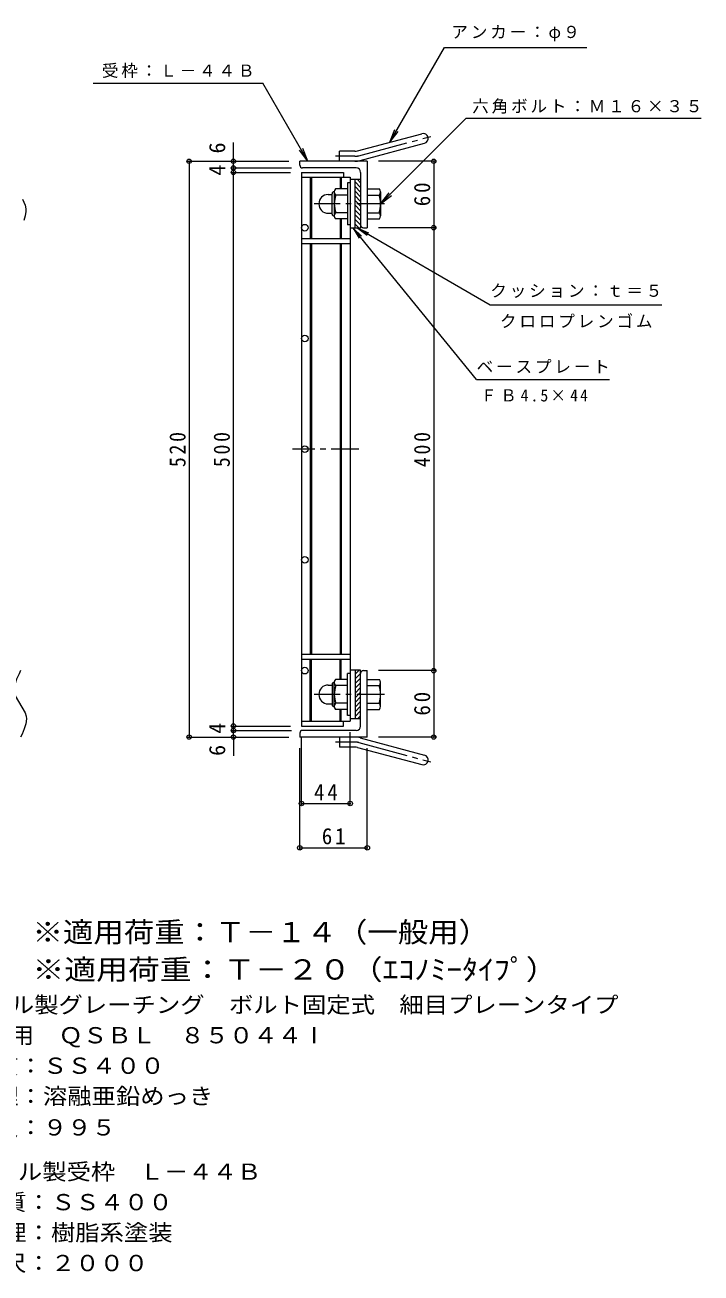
# Model space of a CAD drawing. Units: millimetres at full size, sheet at 1:5. Extents: x -903 to 930, y -691 to 665.
# Drawn here: x 319 to 930, y -564 to 563 of the extents above; entities that cross this region are included whole.
import ezdxf
from ezdxf.enums import TextEntityAlignment as Align

# ---------------------------------------------------------------- set-up
doc = ezdxf.new("R2010")
doc.units = ezdxf.units.MM
doc.header["$LTSCALE"] = 5
doc.header["$PDMODE"] = 32
doc.header["$PDSIZE"] = 4
doc.linetypes.add('CHAIN1', pattern=[8, 5, -1, 1, -1])
doc.linetypes.add('CHAIN2', pattern=[12, 9, -1, 1, -1])
for name, color, linetype, lineweight in [('E-1', 2, 'Continuous', 9), ('E-2', 3, 'Continuous', 9), ('E-4', 7, 'Continuous', 9), ('E-5', 7, 'Continuous', 9), ('F-5_F-5ﾚｲﾔ', 2, 'Continuous', 9)]:
    doc.layers.add(name, color=color, linetype=linetype, lineweight=lineweight)
doc.styles.add('ＭＳ ゴシック', font='')
doc.styles.get('ＭＳ ゴシック').set_extended_font_data('MS Gothic')

msp = doc.modelspace()

# ---------------------------------------------------------------- linework, layer by layer
at = {"layer": 'E-1'}
for p, q in [((617.191, 379.342), (617.191, 423.343)), ((622.191, 423.343), (617.191, 423.343)), ((622.191, 416.263), (617.191, 421.263)), ((622.191, 420.505), (619.353, 423.343)), ((592.881, 409.843), (596.391, 409.843)), ((596.391, 392.143), (596.391, 410.543)), ((598.191, 412.343), (598.391, 412.343)), ((598.391, 412.093), (598.391, 390.593)), ((610.391, 414.843), (599.429, 414.843)), ((610.391, 409.343), (599.429, 409.343)), ((622.191, 412.02), (617.191, 417.02)), ((622.191, 407.777), (617.191, 412.777)), ((622.191, 403.535), (617.191, 408.535)), ((628.191, 414.843), (639.152, 414.843)), ((628.191, 409.343), (639.152, 409.343)), ((640.391, 412.343), (640.191, 412.343)), ((640.191, 412.093), (640.191, 390.593)), ((316.726, 405.669), (318.963, 400.111)), ((318.963, 400.111), (319.605, 396.852)), ((319.655, 394.52), (319.039, 390.459)), ((319.605, 396.852), (319.655, 394.52)), ((622.191, 399.292), (617.191, 404.292)), ((622.191, 395.05), (617.191, 400.05)), ((622.191, 390.807), (617.191, 395.807)), ((319.039, 390.459), (317.757, 386.36)), ((592.891, 392.842), (596.391, 392.842)), ((598.191, 390.343), (598.391, 390.343)), ((610.391, 393.343), (599.429, 393.343)), ((610.391, 387.843), (599.429, 387.843)), ((622.191, 386.564), (617.191, 391.564)), ((622.191, 382.322), (617.191, 387.322)), ((628.191, 393.343), (639.152, 393.343)), ((628.191, 387.843), (639.152, 387.843)), ((640.391, 390.343), (640.191, 390.343)), ((612.69, 382.343), (610.391, 382.343)), ((620.927, 379.342), (617.191, 383.079)), ((622.191, 379.342), (617.191, 379.342)), ((617.191, -19.658), (617.191, -63.658)), ((620.927, -19.658), (617.191, -23.394)), ((622.191, -19.658), (617.191, -19.658)), ((592.891, -33.158), (596.391, -33.158)), ((596.391, -32.458), (596.391, -50.858)), ((598.191, -30.658), (598.391, -30.658)), ((598.391, -52.408), (598.391, -30.908)), ((610.391, -28.158), (599.429, -28.158)), ((610.391, -33.658), (599.429, -33.658)), ((610.391, -60.658), (610.391, -22.658)), ((612.69, -22.658), (610.391, -22.658)), ((622.191, -22.637), (617.191, -27.637)), ((622.191, -26.88), (617.191, -31.88)), ((622.191, -31.122), (617.191, -36.122)), ((628.191, -28.156), (639.152, -28.156)), ((628.191, -33.656), (639.152, -33.656)), ((640.391, -30.656), (640.191, -30.656)), ((640.191, -52.406), (640.191, -30.906)), ((622.191, -35.365), (617.191, -40.365)), ((622.191, -39.608), (617.191, -44.607)), ((622.191, -43.85), (617.191, -48.85)), ((592.881, -50.158), (596.391, -50.158)), ((598.191, -52.658), (598.391, -52.658)), ((610.391, -49.658), (599.429, -49.658)), ((610.391, -55.158), (599.429, -55.158)), ((622.191, -48.093), (617.191, -53.093)), ((622.191, -52.335), (617.191, -57.335)), ((628.191, -49.656), (639.152, -49.656)), ((628.191, -55.156), (639.152, -55.156)), ((640.391, -52.656), (640.191, -52.656)), ((612.69, -60.658), (610.391, -60.658)), ((622.191, -56.578), (617.191, -61.578)), ((622.191, -63.658), (617.191, -63.658)), ((622.191, -60.821), (619.353, -63.658))]:
    msp.add_line(p, q, dxfattribs=at)
at = {"layer": 'E-1', "linetype": 'CHAIN1'}
for p, q in [((643.697, 401.342), (580.089, 401.342)), ((643.697, -41.658), (580.089, -41.658))]:
    msp.add_line(p, q, dxfattribs=at)
at = {"layer": 'E-1'}
for points in [[(612.69, 420.342), (610.391, 420.342), (610.391, 382.343)], [(315.001, -20.158), (313.549, -22.978), (311.27, -27.819), (309.616, -32.601), (308.981, -37.289), (309.235, -39.949), (310.171, -42.969), (312.924, -48.072), (316.207, -53.132), (318.965, -58.253), (319.907, -61.292), (320.167, -63.826), (319.657, -68.293), (318.239, -72.852), (316.263, -77.469), (315.001, -80.158)]]:
    msp.add_lwpolyline(points, dxfattribs=at)
for centre, radius, start, end in [((592.881, 401.353), 8.49, 90, 180), ((598.191, 410.543), 1.8, 90, 180), ((602.551, 412.093), 4.16, 138.61835, 221.37988), ((622.391, 401.342), 24, 160.52881, 199.47119), ((616.191, 401.343), 24, 340.52881, 19.47119), ((636.031, 412.093), 4.16, 318.62012, 41.38165), ((592.891, 401.342), 8.5, 180, 270), ((598.191, 392.143), 1.8, 180, 270), ((602.551, 390.593), 4.16, 138.62012, 221.38165), ((636.031, 390.593), 4.16, 318.61835, 41.37988), ((592.891, -41.658), 8.5, 90, 180), ((598.191, -32.458), 1.8, 90, 180), ((602.551, -30.908), 4.16, 138.61835, 221.37988), ((622.391, -41.658), 24, 160.52881, 199.47119), ((616.191, -41.656), 24, 340.52881, 19.47119), ((636.031, -30.906), 4.16, 318.62012, 41.38165), ((592.881, -41.668), 8.49, 180, 270), ((598.191, -50.858), 1.8, 180, 270), ((602.551, -52.408), 4.16, 138.62012, 221.38165), ((636.031, -52.406), 4.16, 318.61835, 41.37988)]:
    msp.add_arc(centre, radius, start, end, dxfattribs=at)
at = {"layer": 'E-2', "color": 2}
for p, q in [((619.335, 449.149), (677.526, 464.742)), ((621.664, 440.456), (679.855, 456.048)), ((567.191, 436.343), (567.191, 439.843)), ((628.19, 439.843), (567.191, 439.843)), ((603.191, 439.843), (603.191, 448.843)), ((617.006, 448.843), (603.191, 448.843)), ((628.19, 439.843), (628.19, 379.843)), ((618.191, 433.843), (569.691, 433.843)), ((622.191, 429.843), (622.191, 379.342)), ((624.691, 379.843), (628.19, 379.843)), ((622.191, -70.156), (622.191, -19.658)), ((624.691, -20.156), (628.191, -20.156)), ((628.191, -80.156), (628.191, -20.156)), ((567.191, -76.656), (567.191, -80.156)), ((618.191, -74.156), (569.691, -74.156)), ((628.191, -80.156), (567.191, -80.156)), ((603.191, -80.156), (603.191, -89.156)), ((617.006, -89.156), (603.191, -89.156)), ((619.335, -89.463), (677.526, -105.055)), ((621.665, -80.769), (679.855, -96.362))]:
    msp.add_line(p, q, dxfattribs=at)
at = {"layer": 'E-2', "color": 2, "linetype": 'CHAIN2'}
for p, q in [((620.5, 444.803), (685.666, 462.264)), ((617.006, 444.343), (599.386, 444.343)), ((617.006, -84.656), (599.386, -84.656)), ((620.5, -85.116), (685.666, -102.577))]:
    msp.add_line(p, q, dxfattribs=at)
at = {"layer": 'E-2'}
for p, q in [((568.691, 429.843), (568.691, -70.158)), ((568.691, 429.843), (606.691, 429.843)), ((606.691, 429.843), (606.691, 425.342)), ((568.691, 425.342), (612.691, 425.342)), ((576.69, 425.342), (576.69, 369.843)), ((577.691, 425.342), (577.691, 369.843)), ((603.69, 425.342), (603.69, 414.843)), ((604.691, 425.342), (604.691, 414.843)), ((612.69, 425.342), (612.69, -65.658)), ((617.191, 423.343), (612.691, 423.343)), ((617.191, 379.342), (617.191, 423.342)), ((603.69, 387.843), (603.69, 369.843)), ((604.691, 387.843), (604.691, 369.843)), ((617.191, 379.342), (612.69, 379.342)), ((612.69, 369.843), (568.691, 369.843)), ((612.69, 365.343), (568.691, 365.343)), ((576.69, 365.343), (576.69, -5.658)), ((577.691, 365.343), (577.691, -5.658)), ((603.69, 365.343), (603.69, -5.658)), ((604.691, 365.343), (604.691, -5.658)), ((612.69, -5.658), (568.691, -5.658)), ((612.69, -10.158), (568.691, -10.158)), ((576.69, -65.658), (576.69, -10.158)), ((577.691, -65.658), (577.691, -10.158)), ((603.69, -28.158), (603.69, -10.158)), ((604.691, -28.158), (604.691, -10.158)), ((617.191, -19.658), (612.69, -19.658)), ((617.191, -19.658), (617.191, -63.658)), ((603.69, -65.658), (603.69, -55.158)), ((604.691, -65.658), (604.691, -55.158)), ((568.691, -65.658), (612.691, -65.658)), ((606.691, -70.158), (606.691, -65.658)), ((617.191, -63.658), (612.691, -63.658)), ((568.691, -70.158), (606.691, -70.158))]:
    msp.add_line(p, q, dxfattribs=at)
at = {"layer": 'E-2', "linetype": 'CHAIN1'}
msp.add_line((620.69, 179.841), (560.691, 179.841), dxfattribs=at)
at = {"layer": 'E-2'}
for centre in [(571.691, 379.842), (571.691, 279.841), (571.691, 179.841), (571.691, 79.841), (571.691, -20.159)]:
    msp.add_circle(centre, 3, dxfattribs=at)
at = {"layer": 'E-2', "color": 2}
for centre, radius, start, end in [((678.691, 460.395), 4.5, 285.00014, 104.99991), ((617.006, 457.843), 9, 270, 285.00002), ((617.006, 457.843), 18, 270, 285), ((569.691, 436.343), 2.5, 180, 270), ((618.191, 429.843), 4, 0, 90), ((624.691, 382.343), 2.5, 180, 270), ((624.691, -22.656), 2.5, 90, 180), ((569.691, -76.656), 2.5, 90, 180), ((618.191, -70.156), 4, 270, 0), ((617.006, -98.156), 18, 75, 90), ((617.006, -98.156), 9, 74.99998, 90), ((678.691, -100.708), 4.5, 255.00009, 74.99986)]:
    msp.add_arc(centre, radius, start, end, dxfattribs=at)
at = {"layer": 'E-2', "color": 2, "linetype": 'CHAIN2'}
for centre, start, end in [((617.006, 457.843), 270, 284.99995), ((617.006, -98.156), 75.00005, 90)]:
    msp.add_arc(centre, 13.5, start, end, dxfattribs=at)
at = {"layer": 'E-4'}
for p, q in [((507.191, 439.843), (507.191, 456.843)), ((465.691, 439.843), (557.191, 439.843)), ((467.191, 439.843), (467.191, -80.158)), ((507.191, 433.843), (507.191, 439.843)), ((689.69, 439.843), (638.19, 439.843)), ((505.691, 433.843), (559.691, 433.843)), ((505.691, 429.843), (558.691, 429.843)), ((507.191, 429.843), (507.191, 433.843)), ((507.191, -70.158), (507.191, 429.843)), ((615.491, 379.343), (623.074, 372.202)), ((619.691, 379.343), (627.955, 373.002)), ((619.691, 379.343), (629.314, 375.357)), ((689.69, 379.843), (638.19, 379.843)), ((726.992, 242.735), (846.992, 242.735)), ((689.69, -20.158), (638.19, -20.158)), ((688.19, -20.158), (688.19, -80.158)), ((505.691, -70.158), (558.691, -70.158)), ((505.691, -74.158), (559.691, -74.158)), ((507.191, -74.158), (507.191, -70.158)), ((507.191, -80.158), (507.191, -74.158)), ((612.69, -141.658), (612.69, -75.658)), ((465.691, -80.158), (557.191, -80.158)), ((507.191, -80.158), (507.191, -97.158)), ((567.191, -181.658), (567.191, -90.158)), ((568.691, -141.658), (568.691, -80.158)), ((628.191, -181.658), (628.191, -90.158)), ((689.69, -80.158), (638.19, -80.158)), ((568.691, -140.158), (612.69, -140.158)), ((567.191, -180.158), (628.191, -180.158))]:
    msp.add_line(p, q, dxfattribs=at)
for points in [[(688.19, 439.843), (688.19, 379.843), (688.19, -20.158)], [(726.992, 242.735), (615.491, 379.343), (620.968, 370.482)], [(619.691, 379.343), (739.274, 310.301), (894.274, 310.301)]]:
    msp.add_lwpolyline(points, dxfattribs=at)
for p in [(467.191, 439.843), (507.191, 439.843), (688.19, 439.843), (507.191, 433.843), (507.191, 429.843), (688.19, 379.843), (688.19, -20.158), (467.191, -80.158), (507.191, -70.158), (507.191, -74.158), (507.191, -80.158), (688.19, -80.158), (568.691, -140.158), (612.69, -140.158), (567.191, -180.158), (628.191, -180.158)]:
    msp.add_point(p, dxfattribs=at)
at = {"layer": 'E-5'}
for p, q in [((380.515, 510.442), (533.849, 510.442)), ((574.61, 439.843), (533.849, 510.442)), ((717.533, 478.685), (640.191, 401.343)), ((717.533, 478.685), (929.729, 478.685)), ((648.43, 456.945), (653.214, 468.494)), ((648.43, 456.945), (656.04, 466.862)), ((574.61, 439.843), (569.826, 451.391)), ((574.61, 439.843), (567, 449.76)), ((640.191, 401.343), (647.8, 411.26)), ((640.191, 401.343), (650.108, 408.953))]:
    msp.add_line(p, q, dxfattribs=at)
msp.add_lwpolyline([(648.43, 456.945), (697.823, 542.497), (826.653, 542.497)], dxfattribs=at)

# ---------------------------------------------------------------- texts
at = {"layer": 'E-4', "color": 2, "style": 'ＭＳ ゴシック'}
for s, p in [('6', (504.191, 446.843)), ('4', (504.191, 426.843)), ('4', (504.191, -77.158)), ('6', (504.191, -97.158))]:
    msp.add_text(s, height=14.66, rotation=90, dxfattribs=at).set_placement(p, align=Align.BOTTOM_LEFT)
at = {"layer": 'E-4', "char_height": 11, "attachment_point": 7, "style": 'ＭＳ ゴシック'}
for s, insert in [('\\T1.17;六角ボルト：Ｍ１６×３５', (722.942, 482.826)), ('\\T1.17;クッション：ｔ＝５', (739.274, 316.342)), ('\\T1.17;クロロプレンゴム', (748.024, 289.261)), ('\\T1.17;ベースプレート', (726.992, 248.367))]:
    msp.add_mtext(s, dxfattribs=dict(at, insert=insert))
at = {"layer": 'E-4', "color": 2, "char_height": 14.66, "attachment_point": 7, "rotation": 90, "style": 'ＭＳ ゴシック'}
for s, insert in [('\\T1.27;\\W0.95;60', (685.19, 399.218)), ('\\T1.27;\\W0.9;520', (464.191, 163.592)), ('\\T1.27;\\W0.9;500', (504.191, 163.592)), ('\\T1.27;\\W0.9;400', (685.19, 163.592)), ('\\T1.27;\\W0.95;60', (685.19, -60.783))]:
    msp.add_mtext(s, dxfattribs=dict(at, insert=insert))
at = {"layer": 'E-4', "color": 2, "char_height": 14.66, "attachment_point": 7, "style": 'ＭＳ ゴシック'}
for s, insert in [('\\T1.27;\\W0.95;44', (580.066, -137.158)), ('\\T1.27;\\W0.95;61', (587.066, -177.158))]:
    msp.add_mtext(s, dxfattribs=dict(at, insert=insert))
at = {"layer": 'E-5', "char_height": 11, "attachment_point": 7, "style": 'ＭＳ ゴシック'}
for s, insert in [('\\T1.17;アンカー：φ９', (704.123, 548.132)), ('\\T1.17;受枠：Ｌ－４４Ｂ', (388.384, 514.989)), ('\\T1.26;\\W0.95;ＦＢ4.5×44', (730.742, 222.783))]:
    msp.add_mtext(s, dxfattribs=dict(at, insert=insert))
at = {"layer": 'F-5_F-5ﾚｲﾔ', "color": 3, "style": 'ＭＳ ゴシック'}
for s, width, p in [('※適用荷重：Ｔ－１４（一般用）', 1.1, (325.707, -270.938)), ('※適用荷重：Ｔ－２０（ｴｺﾉﾐｰﾀｲﾌﾟ）', 1.15, (325.707, -304.681))]:
    msp.add_text(s, height=18.33, dxfattribs=dict(at, width=width)).set_placement(p, align=Align.BOTTOM_LEFT)
at = {"layer": 'F-5_F-5ﾚｲﾔ', "style": 'ＭＳ ゴシック', "width": 1.1}
for s, p in [('スチール製グレーチング\u3000ボルト固定式\u3000細目プレーンタイプ', (239.252, -333.641)), ('横断溝用\u3000ＱＳＢＬ\u3000８５０４４Ⅰ', (239.252, -361.142)), ('材質：ＳＳ４００', (269.108, -388.64)), ('処理：溶融亜鉛めっき', (269.108, -416.141)), ('定尺：９９５', (269.108, -444.358)), ('スチール製受枠\u3000Ｌ－４４Ｂ', (246.492, -484.356)), ('材質：ＳＳ４００', (276.348, -511.856)), ('処理：樹脂系塗装', (276.348, -539.356)), ('定尺：２０００', (276.348, -566.856))]:
    msp.add_text(s, height=14.66, dxfattribs=at).set_placement(p, align=Align.BOTTOM_LEFT)

doc.saveas('drawing.dxf')
